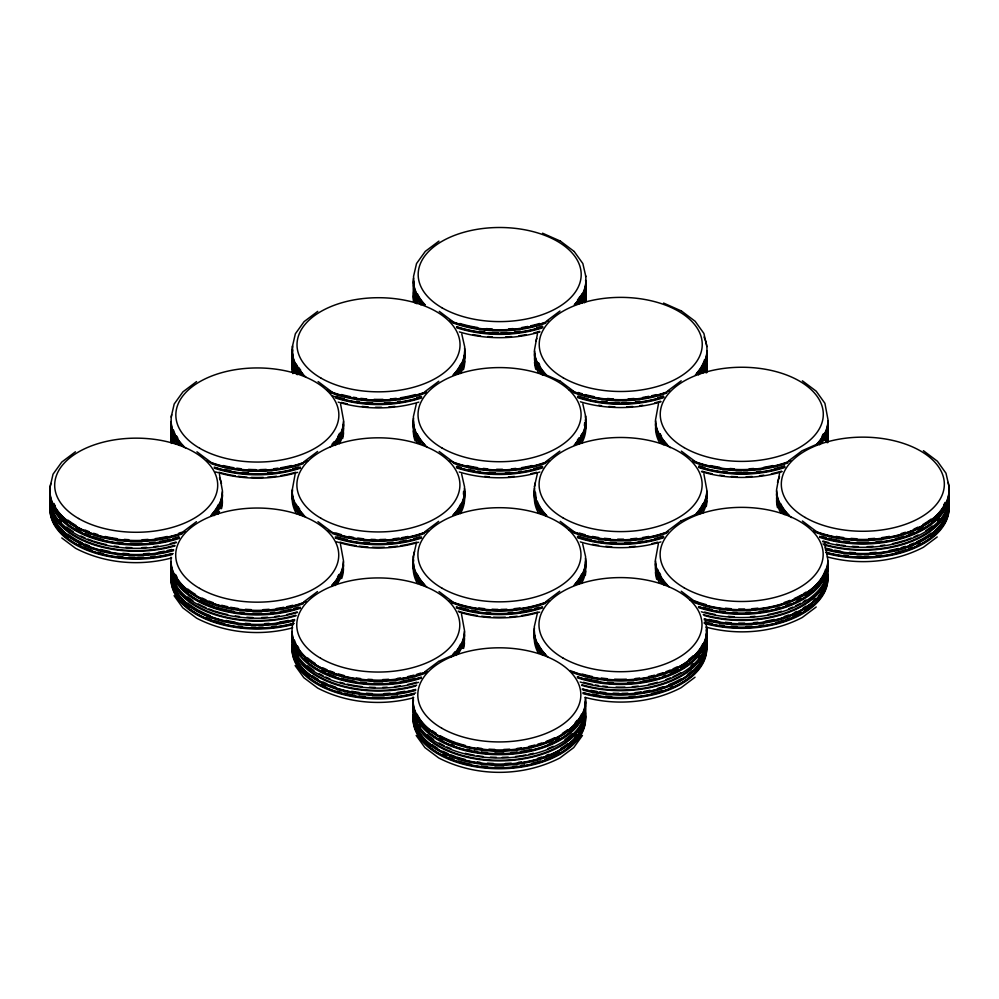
<?xml version="1.0" encoding="UTF-8"?>
<svg xmlns="http://www.w3.org/2000/svg" width="999" height="999" viewBox="0 0 999 999"><rect width="100%" height="100%" fill="white"/><g stroke="black" fill="none" stroke-linecap="round" stroke-linejoin="round"><path stroke-width="1.5" d="M171.029 557.217L170.991 560.589A86.226 49.788 0 0 0 217.145 604.67A86.226 49.788 0 0 0 306.193 601.56M292.07 627.097L292.045 630.469A86.226 49.788 0 0 0 338.186 674.55A86.226 49.788 0 0 0 427.235 671.453M413.124 696.99L413.087 700.349A86.226 49.788 0 0 0 501.81 750.124A86.226 49.788 0 0 0 585.402 697.477M49.987 487.325L53.022 474.213L61.776 462.062L75.424 451.798M171.154 417.107L174.201 403.996L182.942 391.845L196.591 381.568M292.32 346.89L295.367 333.766L304.108 321.616L317.769 311.351M295.142 474.113L292.158 490.359A86.226 49.788 0 0 0 305.844 517.27M413.486 276.661L416.533 263.549L425.274 251.398L438.936 241.121M413.361 416.77L416.308 403.883M413.249 556.88L416.183 543.993M537.474 333.666L534.502 349.912A86.226 49.788 0 0 0 546.053 374.812M534.415 486.65L537.35 473.776M534.29 626.76L537.225 613.886M658.516 403.546L655.544 419.805A86.226 49.788 0 0 0 670.354 447.689M658.391 543.656L655.419 559.902A86.226 49.788 0 0 0 669.093 586.813M779.557 473.439L776.585 489.685A86.226 49.788 0 0 0 791.395 517.582M582.467 735.451L573.726 747.602L559.915 757.954C522.652 777.135 475.974 777.135 438.723 757.954L424.912 747.602L416.158 735.451M695.042 677.222L681.081 687.724C651.823 702.946 616.72 705.893 585.014 697.352M816.208 606.992L802.247 617.507C773.001 632.729 737.886 635.664 706.181 627.135M182.817 531.955L196.478 521.678M303.983 461.725L317.645 451.448M425.149 391.508L438.811 381.231M546.328 321.278L559.977 311.001M303.858 601.835L317.52 591.558M425.037 531.605L438.686 521.341M546.203 461.388L559.852 451.111M667.369 391.158L681.181 380.819M424.912 671.715L438.561 661.45M546.078 601.498L559.727 591.221M667.245 531.268L680.893 521.003M788.411 461.051L802.06 450.774L819.967 442.844M937.224 536.938L923.413 547.277C894.167 562.512 859.053 565.446 827.347 556.905M681.056 520.929L698.801 513.061M438.723 661.375L456.468 653.508M171.653 557.929C139.947 566.458 104.833 563.523 75.587 548.301L61.776 537.949M292.695 627.809C260.989 636.338 225.886 633.403 196.628 618.181L182.817 607.842L174.076 595.679M413.736 697.702C382.03 706.231 346.928 703.296 317.67 688.061L303.858 677.722L295.117 665.571M542.532 233.192L560.277 241.046M663.573 303.072L681.33 310.939M542.407 373.289L560.164 381.156M802.372 380.819L816.183 391.158L824.924 403.321L828.009 419.805A86.226 49.788 0 0 1 816.458 444.692M923.413 450.699L937.374 461.213L945.978 473.201L949.013 486.313M681.48 311.001L695.142 321.278L703.883 333.429L706.93 346.541M560.439 241.121L574.088 251.398M802.409 521.003L816.058 531.268M681.355 451.111L695.017 461.388M560.314 381.231L573.963 391.508M439.273 311.351L452.922 321.616M681.231 591.221L694.892 601.498M560.189 521.341L573.851 531.605M439.148 451.448L452.797 461.725M318.107 381.568L331.755 391.845M439.023 591.558L452.672 601.835M317.982 521.678L331.631 531.955M196.94 451.798L210.589 462.062M574.238 251.561L582.842 263.549L585.876 276.661M824.912 543.656L827.884 559.902A86.226 49.788 0 0 1 780.182 604.445A86.226 49.788 0 0 1 689.847 599.712M703.858 473.776L706.842 490.022A86.226 49.788 0 0 1 695.279 514.922M582.817 403.883L585.751 416.77M582.692 543.993L585.639 556.88M461.775 334.003L464.71 346.89M461.65 474.113L464.585 486.988M461.526 614.223L464.498 630.469A86.226 49.788 0 0 1 450.824 657.379M340.609 404.233L343.581 420.479A86.226 49.788 0 0 1 329.907 447.377M340.484 544.33L343.456 560.589A86.226 49.788 0 0 1 331.905 585.476M219.443 474.45L222.415 490.696A86.226 49.788 0 0 1 210.864 515.596M706.955 346.815L706.955 349.912A86.226 49.788 0 0 1 695.404 374.812M948.9 505.419A86.226 49.788 0 0 1 826.847 553.546M946.215 518.256A85.165 49.163 0 0 1 825.848 552.597M936.575 531.855A85.165 49.163 0 0 1 930.993 536.725M920.579 543.394A85.165 49.163 0 0 1 918.019 544.705M912.587 547.165A85.165 49.163 0 0 1 908.316 548.826M905.394 549.85A85.165 49.163 0 0 1 895.404 552.684M881.992 555.169A85.165 49.163 0 0 1 876.148 555.831M868.73 556.318A85.165 49.163 0 0 1 864.297 556.431M861.35 556.431A85.165 49.163 0 0 1 856.905 556.318M848.014 555.681A85.165 49.163 0 0 1 843.643 555.169M948.9 504.383A86.226 49.788 0 0 1 826.847 552.509M948.9 501.898A86.226 49.788 0 0 1 825.386 549.637M945.079 517.507A85.165 49.163 0 0 1 825.848 549.075M945.079 516.471A85.165 49.163 0 0 1 943.818 518.931M930.993 533.216A85.165 49.163 0 0 1 923.039 538.511M921.827 539.198A85.165 49.163 0 0 1 916.695 541.833M913.973 543.056A85.165 49.163 0 0 1 909.752 544.78M905.394 546.328A85.165 49.163 0 0 1 901.223 547.639M898.338 548.439A85.165 49.163 0 0 1 889.41 550.461M876.148 552.31A85.165 49.163 0 0 1 870.216 552.734M855.419 552.734A85.165 49.163 0 0 1 849.487 552.31M840.771 551.236A85.165 49.163 0 0 1 834.714 550.162M831.717 549.525A85.165 49.163 0 0 1 827.297 548.439M948.9 500.874A86.226 49.788 0 0 1 825.386 548.601M948.9 497.564A86.226 49.788 0 0 1 910.114 542.07A86.226 49.788 0 0 1 823.938 544.88M777.497 507.654A86.226 49.788 0 0 1 776.585 500.437M947.664 504.72A85.165 49.163 0 0 1 823.001 543.906M939.672 518.718A85.165 49.163 0 0 1 937.649 521.016M932.204 526.061A85.165 49.163 0 0 1 925.823 530.631M918.019 534.989A85.165 49.163 0 0 1 913.973 536.85M911.175 538.011A85.165 49.163 0 0 1 906.867 539.622M905.394 540.122A85.165 49.163 0 0 1 892.432 543.643M884.864 545.042A85.165 49.163 0 0 1 880.544 545.629M873.188 546.341A85.165 49.163 0 0 1 867.257 546.64M858.391 546.64A85.165 49.163 0 0 1 852.447 546.341M845.092 545.629A85.165 49.163 0 0 1 840.771 545.042M839.26 544.792A85.165 49.163 0 0 1 836.225 544.255M828.758 542.607A85.165 49.163 0 0 1 823.001 541.008M948.9 494.667A86.226 49.788 0 0 1 909.427 539.423A86.226 49.788 0 0 1 822.502 541.558M780.806 512.912A86.226 49.788 0 0 1 776.585 497.539M948.9 491.358A86.226 49.788 0 0 1 908.079 536.613A86.226 49.788 0 0 1 819.704 537.35M784.053 514.485A86.226 49.788 0 0 1 776.585 494.23M946.215 504.195A85.165 49.163 0 0 1 820.241 536.813M784.14 513.049A85.165 49.163 0 0 1 780.556 506.955M936.575 517.782A85.165 49.163 0 0 1 932.204 521.715M923.039 527.971A85.165 49.163 0 0 1 918.019 530.644M913.973 532.504A85.165 49.163 0 0 1 908.316 534.765M904.02 536.226A85.165 49.163 0 0 1 895.404 538.623M881.992 541.108A85.165 49.163 0 0 1 876.148 541.758M868.73 542.245A85.165 49.163 0 0 1 856.905 542.245M849.487 541.758A85.165 49.163 0 0 1 843.643 541.108M839.26 540.447A85.165 49.163 0 0 1 828.758 538.261M825.848 537.499A85.165 49.163 0 0 1 821.615 536.226M784.14 512.012A85.165 49.163 0 0 1 782.529 509.602M948.9 490.322A86.226 49.788 0 0 1 908.079 535.576A86.226 49.788 0 0 1 819.704 536.313M785.002 514.647A86.226 49.788 0 0 1 776.585 493.206M948.9 487.837A86.226 49.788 0 0 1 905.094 534.115A86.226 49.788 0 0 1 813.848 531.693M787.05 514.485A86.226 49.788 0 0 1 776.585 490.721M945.079 503.446A85.165 49.163 0 0 1 815.883 531.743M789.06 515.297A85.165 49.163 0 0 1 780.556 503.446M945.079 502.41A85.165 49.163 0 0 1 943.818 504.87M930.993 519.143A85.165 49.163 0 0 1 923.039 524.45M918.019 527.135A85.165 49.163 0 0 1 913.973 528.995M905.394 532.267A85.165 49.163 0 0 1 901.223 533.566M889.41 536.388A85.165 49.163 0 0 1 881.992 537.587M874.674 538.374A85.165 49.163 0 0 1 868.73 538.736M856.905 538.736A85.165 49.163 0 0 1 850.961 538.374M843.643 537.587A85.165 49.163 0 0 1 836.225 536.388M948.138 482.467A86.226 49.788 0 0 1 908.341 531.967A86.226 49.788 0 0 1 813.848 530.669M777.497 482.467A86.226 49.788 0 0 1 779.52 476.798M827.884 578.521A86.226 49.788 0 0 1 704.22 623.376M826.673 581.368A85.165 49.163 0 0 1 826.235 584.228M825.511 587.075A85.165 49.163 0 0 1 823.913 591.246M823.313 592.482A85.165 49.163 0 0 1 704.682 622.814M812.187 605.032A85.165 49.163 0 0 1 804.645 610.576M800.661 612.936A85.165 49.163 0 0 1 792.806 616.795M790.009 617.956A85.165 49.163 0 0 1 785.701 619.567M784.227 620.067A85.165 49.163 0 0 1 775.711 622.552M763.698 624.987A85.165 49.163 0 0 1 759.377 625.574M752.022 626.286A85.165 49.163 0 0 1 746.078 626.585M737.225 626.585A85.165 49.163 0 0 1 731.28 626.286M723.925 625.574A85.165 49.163 0 0 1 719.605 624.987M712.037 623.588A85.165 49.163 0 0 1 706.131 622.177M827.884 577.484A86.226 49.788 0 0 1 704.22 622.34M827.884 575.012A86.226 49.788 0 0 1 704.22 619.855M825.511 583.553A85.165 49.163 0 0 1 818.506 596.191M815.409 599.587A85.165 49.163 0 0 1 704.682 619.305M815.409 598.551A85.165 49.163 0 0 1 813.311 600.536M805.993 606.181A85.165 49.163 0 0 1 803.271 607.904M796.84 611.413A85.165 49.163 0 0 1 794.18 612.674M788.586 614.997A85.165 49.163 0 0 1 784.227 616.558M774.237 619.392A85.165 49.163 0 0 1 765.209 621.216M757.929 622.24A85.165 49.163 0 0 1 753.508 622.664M744.605 623.114A85.165 49.163 0 0 1 738.698 623.114M731.28 622.777A85.165 49.163 0 0 1 725.374 622.24M718.094 621.216A85.165 49.163 0 0 1 709.065 619.392M827.884 573.975A86.226 49.788 0 0 1 704.22 618.818M827.734 567.782A86.226 49.788 0 0 1 704.22 615.509M656.73 579.32A86.226 49.788 0 0 1 655.456 572.102M826.673 573.513A85.165 49.163 0 0 1 703.246 614.547M805.993 599.974A85.165 49.163 0 0 1 803.271 601.71M800.661 603.221A85.165 49.163 0 0 1 795.516 605.844M792.806 607.08A85.165 49.163 0 0 1 788.586 608.791M781.468 611.226A85.165 49.163 0 0 1 768.243 614.472M754.982 616.333A85.165 49.163 0 0 1 750.536 616.67M734.253 616.745A85.165 49.163 0 0 1 728.321 616.333M715.059 614.472A85.165 49.163 0 0 1 704.682 612.062M827.884 567.769A86.226 49.788 0 0 1 701.335 611.775M659.627 583.141A86.226 49.788 0 0 1 655.419 567.769M827.884 564.46A86.226 49.788 0 0 1 698.538 607.579M661.987 583.516A86.226 49.788 0 0 1 655.419 564.46M826.673 567.307A85.165 49.163 0 0 1 826.235 570.167M825.511 573.001A85.165 49.163 0 0 1 823.913 577.185M823.313 578.409A85.165 49.163 0 0 1 699.075 607.042M662.974 583.279A85.165 49.163 0 0 1 659.39 577.185M822.652 578.608A85.165 49.163 0 0 1 821.166 581.043M812.187 590.971A85.165 49.163 0 0 1 805.993 595.629M800.661 598.876A85.165 49.163 0 0 1 796.84 600.874M790.009 603.896A85.165 49.163 0 0 1 785.701 605.506M780.057 607.305A85.165 49.163 0 0 1 775.711 608.491M768.243 610.127A85.165 49.163 0 0 1 765.209 610.676M763.698 610.913A85.165 49.163 0 0 1 759.377 611.513M750.536 612.325A85.165 49.163 0 0 1 746.078 612.524M737.225 612.524A85.165 49.163 0 0 1 732.766 612.325M725.374 611.688A85.165 49.163 0 0 1 719.605 610.913M712.037 609.527A85.165 49.163 0 0 1 703.246 607.305M661.363 579.82A85.165 49.163 0 0 1 659.989 577.372M827.884 563.424A86.226 49.788 0 0 1 698.538 606.543M663.823 584.865A86.226 49.788 0 0 1 655.419 563.424M827.884 560.938A86.226 49.788 0 0 1 782.504 604.782A86.226 49.788 0 0 1 694.13 602.484M665.883 584.702A86.226 49.788 0 0 1 655.419 560.938M825.511 569.492A85.165 49.163 0 0 1 694.717 601.972M666.82 584.415A85.165 49.163 0 0 1 657.792 569.492M805.993 592.12A85.165 49.163 0 0 1 803.271 593.843M801.872 594.68A85.165 49.163 0 0 1 794.18 598.613M790.009 600.374A85.165 49.163 0 0 1 784.227 602.484M757.929 608.166A85.165 49.163 0 0 1 752.022 608.716M744.605 609.04A85.165 49.163 0 0 1 738.698 609.04M731.28 608.716A85.165 49.163 0 0 1 725.374 608.166M706.131 604.595A85.165 49.163 0 0 1 700.449 602.934M699.075 602.484A85.165 49.163 0 0 1 694.717 600.936M660.651 575.087A85.165 49.163 0 0 1 659.39 572.639M824.949 547.027A86.226 49.788 0 0 1 826.573 551.248M706.393 644.417A86.226 49.788 0 0 1 669.48 689.71A86.226 49.788 0 0 1 583.054 693.593M705.606 650.162A85.165 49.163 0 0 1 705.319 653.021M702.747 661.475A85.165 49.163 0 0 1 695.316 672.215M694.23 673.326A85.165 49.163 0 0 1 583.516 693.044M673.014 686.413A85.165 49.163 0 0 1 670.254 687.612M661.688 690.746A85.165 49.163 0 0 1 651.585 693.481M635.289 696.128A85.165 49.163 0 0 1 629.37 696.615M611.588 696.615A85.165 49.163 0 0 1 605.681 696.128M598.438 695.204A85.165 49.163 0 0 1 592.382 694.13M706.393 643.381A86.226 49.788 0 0 1 669.48 688.673A86.226 49.788 0 0 1 583.054 692.557M706.393 640.896A86.226 49.788 0 0 1 669.48 686.201A86.226 49.788 0 0 1 583.054 690.084M702.747 657.954A85.165 49.163 0 0 1 582.08 689.11M704.745 651.323A85.165 49.163 0 0 1 703.883 654.158M692.145 670.766A85.165 49.163 0 0 1 687.424 674.587M680.706 678.958A85.165 49.163 0 0 1 668.843 684.665M663.061 686.775A85.165 49.163 0 0 1 657.454 688.486M650.087 690.297A85.165 49.163 0 0 1 644.043 691.445M641.096 691.895A85.165 49.163 0 0 1 635.289 692.619M627.884 693.181A85.165 49.163 0 0 1 621.952 693.356M619.005 693.356A85.165 49.163 0 0 1 613.074 693.181M605.681 692.619A85.165 49.163 0 0 1 599.862 691.895M596.915 691.445A85.165 49.163 0 0 1 590.871 690.297M706.393 639.872A86.226 49.788 0 0 1 669.48 685.164A86.226 49.788 0 0 1 583.054 689.048M706.393 636.563A86.226 49.788 0 0 1 668.818 682.117A86.226 49.788 0 0 1 581.605 685.326M705.606 642.307A85.165 49.163 0 0 1 582.08 684.777M699.999 655.606A85.165 49.163 0 0 1 698.276 657.991M693.206 663.573A85.165 49.163 0 0 1 691.021 665.534M680.706 672.752A85.165 49.163 0 0 1 673.014 676.698M670.254 677.884A85.165 49.163 0 0 1 665.983 679.557M657.454 682.28A85.165 49.163 0 0 1 648.588 684.402M638.211 686.076A85.165 49.163 0 0 1 632.342 686.675M624.912 687.087A85.165 49.163 0 0 1 616.046 687.087M607.155 686.55A85.165 49.163 0 0 1 602.759 686.076M598.438 685.489A85.165 49.163 0 0 1 595.404 684.977M592.382 684.402A85.165 49.163 0 0 1 583.516 682.28M706.393 633.666A86.226 49.788 0 0 1 668.144 679.482A86.226 49.788 0 0 1 580.169 682.005M538.461 653.358A86.226 49.788 0 0 1 534.39 635.114M706.393 630.357A86.226 49.788 0 0 1 666.808 676.673A86.226 49.788 0 0 1 577.372 677.797M540.821 653.733A86.226 49.788 0 0 1 534.39 631.805M702.747 647.402A85.165 49.163 0 0 1 577.897 677.26M540.971 652.297A85.165 49.163 0 0 1 538.224 647.402M687.424 664.048A85.165 49.163 0 0 1 680.706 668.418M678.246 669.78A85.165 49.163 0 0 1 670.254 673.551M665.983 675.212A85.165 49.163 0 0 1 663.061 676.223M656.006 678.333A85.165 49.163 0 0 1 642.519 681.143M633.816 682.205A85.165 49.163 0 0 1 627.884 682.629M613.074 682.629A85.165 49.163 0 0 1 607.155 682.205M598.438 681.143A85.165 49.163 0 0 1 584.964 678.333M706.393 629.32A86.226 49.788 0 0 1 666.808 675.636A86.226 49.788 0 0 1 577.372 676.76M542.657 655.094A86.226 49.788 0 0 1 534.39 630.769M706.393 626.835A86.226 49.788 0 0 1 664.597 673.938A86.226 49.788 0 0 1 572.951 672.702M544.705 654.932A86.226 49.788 0 0 1 534.39 628.284M702.747 643.893A85.165 49.163 0 0 1 572.127 671.64M545.654 654.632A85.165 49.163 0 0 1 538.224 643.893M693.206 655.719A85.165 49.163 0 0 1 688.661 659.59M676.972 666.92A85.165 49.163 0 0 1 673.014 668.831M670.254 670.029A85.165 49.163 0 0 1 665.983 671.69M663.061 672.714A85.165 49.163 0 0 1 657.454 674.425M654.545 675.199A85.165 49.163 0 0 1 648.588 676.548M639.66 678.034A85.165 49.163 0 0 1 635.289 678.546M626.398 679.183A85.165 49.163 0 0 1 614.56 679.183M607.155 678.696A85.165 49.163 0 0 1 601.311 678.034M592.382 676.548A85.165 49.163 0 0 1 582.08 674.013M705.406 621.478A86.226 49.788 0 0 1 666.345 672.29A86.226 49.788 0 0 1 570.092 670.529M547.927 657.03A86.226 49.788 0 0 1 534.39 627.247M585.402 716.083A86.226 49.788 0 0 1 498.064 768.743A86.226 49.788 0 0 1 413.411 714.635M581.58 731.693A85.165 49.163 0 0 1 499.313 768.131A85.165 49.163 0 0 1 417.058 731.693M573.064 742.519A85.165 49.163 0 0 1 568.693 746.453M559.54 752.697A85.165 49.163 0 0 1 544.817 759.502M540.521 760.963A85.165 49.163 0 0 1 531.905 763.361M524.4 764.922A85.165 49.163 0 0 1 521.353 765.421M517.045 766.021A85.165 49.163 0 0 1 512.649 766.495M503.746 767.032A85.165 49.163 0 0 1 494.88 767.032M487.462 766.62A85.165 49.163 0 0 1 481.58 766.021M471.203 764.347A85.165 49.163 0 0 1 458.104 760.963M453.821 759.502A85.165 49.163 0 0 1 449.55 757.829M446.79 756.643A85.165 49.163 0 0 1 442.819 754.732M429.932 746.453A85.165 49.163 0 0 1 426.585 743.518M420.641 736.75A85.165 49.163 0 0 1 419.031 734.34M585.402 715.059A86.226 49.788 0 0 1 501.81 767.694A86.226 49.788 0 0 1 413.087 717.931M585.402 712.574A86.226 49.788 0 0 1 501.81 765.222A86.226 49.788 0 0 1 413.087 715.459M581.58 728.184A85.165 49.163 0 0 1 578.821 733.066M577.11 735.451A85.165 49.163 0 0 1 492.632 764.472A85.165 49.163 0 0 1 417.058 728.184M577.11 734.427A85.165 49.163 0 0 1 575.187 736.75M567.494 743.88A85.165 49.163 0 0 1 560.938 748.351M549.088 754.32A85.165 49.163 0 0 1 546.253 755.444M541.895 757.005A85.165 49.163 0 0 1 537.712 758.303M521.353 761.912A85.165 49.163 0 0 1 518.493 762.324M511.176 763.111A85.165 49.163 0 0 1 505.232 763.473M493.394 763.473A85.165 49.163 0 0 1 487.462 763.111M480.132 762.324A85.165 49.163 0 0 1 477.272 761.912M465.247 759.477A85.165 49.163 0 0 1 456.73 757.005M455.269 756.505A85.165 49.163 0 0 1 450.961 754.894M448.164 753.733A85.165 49.163 0 0 1 442.819 751.211M437.687 748.351A85.165 49.163 0 0 1 432.38 744.817M585.402 711.538A86.226 49.788 0 0 1 501.81 764.185A86.226 49.788 0 0 1 413.087 714.422M585.402 708.229A86.226 49.788 0 0 1 499.313 760.888A86.226 49.788 0 0 1 413.224 708.229M584.477 711.113A85.165 49.163 0 0 1 499.313 760.276A85.165 49.163 0 0 1 414.148 711.113M572.04 733.79A85.165 49.163 0 0 1 564.972 739.522M553.184 746.29A85.165 49.163 0 0 1 547.677 748.688M533.379 753.271A85.165 49.163 0 0 1 528.921 754.32M525.911 754.919A85.165 49.163 0 0 1 522.877 755.456M521.353 755.706A85.165 49.163 0 0 1 515.584 756.48M508.204 757.117A85.165 49.163 0 0 1 502.26 757.354M496.366 757.354A85.165 49.163 0 0 1 490.422 757.117M483.041 756.48A85.165 49.163 0 0 1 477.272 755.706M474.238 755.207A85.165 49.163 0 0 1 465.247 753.271M450.961 748.688A85.165 49.163 0 0 1 446.79 746.915M444.118 745.654A85.165 49.163 0 0 1 439.098 742.981M433.653 739.522A85.165 49.163 0 0 1 427.659 734.789M420.641 727.035A85.165 49.163 0 0 1 419.031 724.612M585.402 705.331A86.226 49.788 0 0 1 501.81 757.979A86.226 49.788 0 0 1 413.087 708.216M585.402 702.022A86.226 49.788 0 0 1 498.064 754.682A86.226 49.788 0 0 1 413.411 700.574M582.717 714.859A85.165 49.163 0 0 1 501.785 754.058A85.165 49.163 0 0 1 417.058 717.632M573.064 728.458A85.165 49.163 0 0 1 569.855 731.418M559.54 738.636A85.165 49.163 0 0 1 555.806 740.659M553.184 741.945A85.165 49.163 0 0 1 549.088 743.768M531.905 749.3A85.165 49.163 0 0 1 521.353 751.36M517.045 751.96A85.165 49.163 0 0 1 511.176 752.559M503.746 752.971A85.165 49.163 0 0 1 494.88 752.971M487.462 752.559A85.165 49.163 0 0 1 481.58 751.96M477.272 751.36A85.165 49.163 0 0 1 474.238 750.861M471.203 750.286A85.165 49.163 0 0 1 466.72 749.3M453.821 745.429A85.165 49.163 0 0 1 450.961 744.342M442.819 740.659A85.165 49.163 0 0 1 439.098 738.636M428.771 731.418A85.165 49.163 0 0 1 426.585 729.457M585.402 700.986A86.226 49.788 0 0 1 501.81 753.633A86.226 49.788 0 0 1 413.087 703.87M413.124 702.434A86.226 49.788 0 0 1 413.411 699.537M585.402 698.513A86.226 49.788 0 0 1 501.81 751.148A86.226 49.788 0 0 1 413.087 701.385M581.58 714.11A85.165 49.163 0 0 1 499.313 750.561A85.165 49.163 0 0 1 417.058 714.11M577.11 720.354A85.165 49.163 0 0 1 575.187 722.689M567.494 729.819A85.165 49.163 0 0 1 562.312 733.441M554.507 737.799A85.165 49.163 0 0 1 546.253 741.383M541.895 742.931A85.165 49.163 0 0 1 537.712 744.243M534.84 745.042A85.165 49.163 0 0 1 528.921 746.453M521.353 747.851A85.165 49.163 0 0 1 517.045 748.451M509.69 749.15A85.165 49.163 0 0 1 503.746 749.45M494.88 749.45A85.165 49.163 0 0 1 488.936 749.15M481.58 748.451A85.165 49.163 0 0 1 477.272 747.851M465.247 745.416A85.165 49.163 0 0 1 456.73 742.931M455.269 742.432A85.165 49.163 0 0 1 440.309 735.813M436.313 733.441A85.165 49.163 0 0 1 432.38 730.756M537.837 611.987A85.165 49.163 0 0 1 521.478 615.596M517.17 616.196A85.165 49.163 0 0 1 509.815 616.907M505.357 617.157A85.165 49.163 0 0 1 493.518 617.157M490.546 617.007A85.165 49.163 0 0 1 481.705 616.196M477.397 615.596A85.165 49.163 0 0 1 458.229 611.138M585.526 565.222A86.226 49.788 0 0 1 581.455 583.478M539.747 612.112A86.226 49.788 0 0 1 459.128 612.112M417.42 583.478A86.226 49.788 0 0 1 413.536 563.773M585.526 561.913A86.226 49.788 0 0 1 579.108 583.853M542.557 607.916A86.226 49.788 0 0 1 456.318 607.916M419.767 583.853A86.226 49.788 0 0 1 413.536 560.464M581.693 577.522A85.165 49.163 0 0 1 579.72 581.193M542.02 607.38A85.165 49.163 0 0 1 456.855 607.38M420.754 583.616A85.165 49.163 0 0 1 417.182 577.522M539.248 607.23A85.165 49.163 0 0 1 534.964 608.453M532.03 609.19A85.165 49.163 0 0 1 521.478 611.251M512.774 612.325A85.165 49.163 0 0 1 508.329 612.662M490.546 612.662A85.165 49.163 0 0 1 486.101 612.325M477.397 611.251A85.165 49.163 0 0 1 471.328 610.177M468.331 609.54A85.165 49.163 0 0 1 459.627 607.23M585.526 560.876A86.226 49.788 0 0 1 578.209 584.015M542.557 606.88A86.226 49.788 0 0 1 456.318 606.88M421.615 585.202A86.226 49.788 0 0 1 413.536 559.44M585.526 558.404A86.226 49.788 0 0 1 575.212 585.052M545.504 603.371A86.226 49.788 0 0 1 451.91 602.822M424.762 586.176A86.226 49.788 0 0 1 413.536 556.955M581.693 574A85.165 49.163 0 0 1 575.312 583.616M546.378 602.31A85.165 49.163 0 0 1 452.497 602.31M424.6 584.752A85.165 49.163 0 0 1 417.182 574M585.526 557.367A86.226 49.788 0 0 1 574.113 585.139M549.837 600.649A86.226 49.788 0 0 1 449.051 600.649M426.885 587.15A86.226 49.788 0 0 1 414.523 551.585M520.054 607.954A85.165 49.163 0 0 1 514.248 608.666M506.843 609.228A85.165 49.163 0 0 1 500.911 609.402M497.964 609.402A85.165 49.163 0 0 1 492.032 609.228M484.627 608.666A85.165 49.163 0 0 1 478.821 607.954M585.664 571.003A86.226 49.788 0 0 1 585.339 575.324M414.235 694.33A86.226 49.788 0 0 1 292.045 649.088M413.798 693.768A85.165 49.163 0 0 1 294.006 656.218M415.709 692.894A86.226 49.788 0 0 1 292.045 648.051M415.709 690.421A86.226 49.788 0 0 1 292.045 645.566M415.247 689.859A85.165 49.163 0 0 1 294.405 654.12M404.87 691.246A85.165 49.163 0 0 1 397.452 692.444M390.122 693.219A85.165 49.163 0 0 1 384.19 693.581M372.352 693.581A85.165 49.163 0 0 1 366.408 693.219M359.091 692.444A85.165 49.163 0 0 1 351.673 691.246M335.689 687.112A85.165 49.163 0 0 1 329.907 685.002M327.11 683.84A85.165 49.163 0 0 1 323.077 681.98M318.057 679.295A85.165 49.163 0 0 1 312.612 675.848M415.709 689.385A86.226 49.788 0 0 1 292.045 644.53M464.46 642.657A86.226 49.788 0 0 1 463.586 648.438M415.709 686.076A86.226 49.788 0 0 1 292.183 638.349M416.67 685.114A85.165 49.163 0 0 1 293.144 642.644M416.67 682.217A85.165 49.163 0 0 1 407.879 684.427M400.312 685.826A85.165 49.163 0 0 1 394.543 686.588M387.162 687.225A85.165 49.163 0 0 1 382.704 687.424M375.324 687.462A85.165 49.163 0 0 1 369.38 687.225M362 686.588A85.165 49.163 0 0 1 356.231 685.826M354.707 685.576A85.165 49.163 0 0 1 347.165 684.103M344.205 683.391A85.165 49.163 0 0 1 339.872 682.217M329.907 678.796A85.165 49.163 0 0 1 325.749 677.035M323.077 675.774A85.165 49.163 0 0 1 319.268 673.788M313.923 670.541A85.165 49.163 0 0 1 307.729 665.871M298.763 655.943A85.165 49.163 0 0 1 297.265 653.508M418.581 682.342A86.226 49.788 0 0 1 292.045 638.324M464.498 638.324A86.226 49.788 0 0 1 462.712 648.413M464.498 635.014A86.226 49.788 0 0 1 457.942 654.07M421.391 678.134A86.226 49.788 0 0 1 292.045 635.014M462.137 643.568A85.165 49.163 0 0 1 457.779 652.634M420.854 677.597A85.165 49.163 0 0 1 304.52 659.602M301.411 656.193A85.165 49.163 0 0 1 294.405 643.568M415.247 678.284A85.165 49.163 0 0 1 401.835 681.231M396.004 682.08A85.165 49.163 0 0 1 390.122 682.679M382.704 683.091A85.165 49.163 0 0 1 373.838 683.091M366.408 682.679A85.165 49.163 0 0 1 360.539 682.08M354.707 681.231A85.165 49.163 0 0 1 341.296 678.284M335.689 676.573A85.165 49.163 0 0 1 328.509 673.888M325.749 672.689A85.165 49.163 0 0 1 321.778 670.779M307.729 661.538A85.165 49.163 0 0 1 304.52 658.566M299.588 652.797A85.165 49.163 0 0 1 297.989 650.386M464.498 633.99A86.226 49.788 0 0 1 456.093 655.431M421.391 677.097A86.226 49.788 0 0 1 292.045 633.99M464.498 631.505A86.226 49.788 0 0 1 452.947 656.393M425.799 673.051A86.226 49.788 0 0 1 337.425 675.349A86.226 49.788 0 0 1 292.045 631.505M460.527 644.23A85.165 49.163 0 0 1 453.109 654.969M425.212 672.527A85.165 49.163 0 0 1 296.616 645.454M296.016 644.23A85.165 49.163 0 0 1 294.405 640.047M455.132 651.648A85.165 49.163 0 0 1 453.109 653.945M420.854 673.051A85.165 49.163 0 0 1 416.67 674.35M413.798 675.162A85.165 49.163 0 0 1 407.879 676.573M400.312 677.959A85.165 49.163 0 0 1 397.452 678.371M388.648 679.27A85.165 49.163 0 0 1 382.704 679.57M372.352 679.52A85.165 49.163 0 0 1 367.894 679.27M360.539 678.558A85.165 49.163 0 0 1 356.231 677.959M344.205 675.536A85.165 49.163 0 0 1 338.461 673.938M334.228 672.552A85.165 49.163 0 0 1 329.907 670.941M327.11 669.78A85.165 49.163 0 0 1 323.077 667.919M315.272 663.548A85.165 49.163 0 0 1 307.729 658.016M298.763 648.089A85.165 49.163 0 0 1 297.265 645.654M292.37 626.136A86.226 49.788 0 0 1 293.831 620.391M397.452 695.953A85.165 49.163 0 0 1 391.608 696.615M384.19 697.102A85.165 49.163 0 0 1 372.352 697.102M364.935 696.615A85.165 49.163 0 0 1 359.091 695.953M354.707 695.304A85.165 49.163 0 0 1 344.205 693.119M341.296 692.344A85.165 49.163 0 0 1 337.063 691.083M325.749 686.75A85.165 49.163 0 0 1 321.778 684.839M308.891 676.56A85.165 49.163 0 0 1 304.52 672.639M299.588 666.87A85.165 49.163 0 0 1 297.989 664.447M781.593 471.128A85.165 49.163 0 0 1 771.378 473.763M763.81 475.149A85.165 49.163 0 0 1 759.502 475.749M752.147 476.461A85.165 49.163 0 0 1 746.203 476.76M737.337 476.76A85.165 49.163 0 0 1 731.405 476.461M724.038 475.749A85.165 49.163 0 0 1 719.73 475.149M712.162 473.763A85.165 49.163 0 0 1 701.96 471.128M782.092 471.665A86.226 49.788 0 0 1 701.46 471.665M659.752 443.032A86.226 49.788 0 0 1 655.544 427.659M828.009 427.659A86.226 49.788 0 0 1 825.062 440.547A85.165 49.163 0 0 0 826.935 430.557M828.009 424.35A86.226 49.788 0 0 1 821.44 443.406M784.889 467.47A86.226 49.788 0 0 1 698.663 467.47M662.999 444.605A86.226 49.788 0 0 1 655.544 424.35M825.636 432.904A85.165 49.163 0 0 1 824.038 437.075M823.438 438.299A85.165 49.163 0 0 1 821.278 441.97M784.352 466.933A85.165 49.163 0 0 1 699.188 466.933M662.262 441.97A85.165 49.163 0 0 1 660.114 438.299M659.515 437.075A85.165 49.163 0 0 1 657.904 432.904M784.352 465.896A85.165 49.163 0 0 1 774.362 468.743M760.951 471.216A85.165 49.163 0 0 1 756.58 471.74M747.689 472.365A85.165 49.163 0 0 1 743.244 472.477M741.77 472.49A85.165 49.163 0 0 1 735.851 472.365M726.972 471.74A85.165 49.163 0 0 1 722.602 471.216M704.807 467.607A85.165 49.163 0 0 1 699.188 465.896M828.009 423.314A86.226 49.788 0 0 1 819.592 444.755M784.889 466.433A86.226 49.788 0 0 1 698.663 466.433M663.948 444.755A86.226 49.788 0 0 1 655.544 423.314M828.009 420.829A86.226 49.788 0 0 1 817.544 444.605M787.836 462.924A86.226 49.788 0 0 1 692.806 461.813M665.996 444.605A86.226 49.788 0 0 1 655.544 420.829M824.038 433.566A85.165 49.163 0 0 1 816.608 444.305M787.274 462.4A85.165 49.163 0 0 1 694.842 461.863M666.945 444.305A85.165 49.163 0 0 1 659.515 433.566M823.438 433.753A85.165 49.163 0 0 1 822.065 436.201M772.876 465.571A85.165 49.163 0 0 1 763.81 467.295M753.633 468.494A85.165 49.163 0 0 1 749.175 468.781M734.365 468.781A85.165 49.163 0 0 1 729.919 468.494M719.73 467.295A85.165 49.163 0 0 1 710.664 465.571M661.488 436.201A85.165 49.163 0 0 1 660.114 433.753M790.746 460.776A86.226 49.788 0 0 1 692.806 460.776M828.009 438.411A86.226 49.788 0 0 1 827.684 442.744M828.009 437.375A86.226 49.788 0 0 1 827.684 441.708M828.009 434.902A86.226 49.788 0 0 1 827.097 442.12M828.009 433.866A86.226 49.788 0 0 1 826.697 442.52M828.009 430.557A86.226 49.788 0 0 1 825.674 442.045M657.579 542.17A85.165 49.163 0 0 1 651.71 543.656M635.414 546.303A85.165 49.163 0 0 1 629.495 546.778M611.713 546.778A85.165 49.163 0 0 1 605.794 546.303M598.563 545.379A85.165 49.163 0 0 1 592.494 544.293M706.842 497.877A86.226 49.788 0 0 1 702.622 513.249M660.913 541.895A86.226 49.788 0 0 1 580.294 541.895M538.586 513.249A86.226 49.788 0 0 1 534.515 495.005M706.842 494.567A86.226 49.788 0 0 1 700.274 513.623M663.723 537.687A86.226 49.788 0 0 1 577.484 537.687M540.934 513.623A86.226 49.788 0 0 1 534.515 491.695M702.871 507.305A85.165 49.163 0 0 1 700.112 512.187M663.186 537.15A85.165 49.163 0 0 1 578.021 537.15M541.933 513.386A85.165 49.163 0 0 1 538.349 507.305M663.186 536.126A85.165 49.163 0 0 1 654.67 538.598M642.644 541.033A85.165 49.163 0 0 1 638.336 541.633M630.981 542.345A85.165 49.163 0 0 1 625.037 542.644M616.171 542.644A85.165 49.163 0 0 1 610.227 542.345M602.872 541.633A85.165 49.163 0 0 1 598.563 541.033M590.996 539.635A85.165 49.163 0 0 1 578.021 536.126M706.842 493.543A86.226 49.788 0 0 1 699.375 513.798M663.723 536.65A86.226 49.788 0 0 1 577.484 536.65M541.833 513.798A86.226 49.788 0 0 1 534.515 490.659M706.842 491.058A86.226 49.788 0 0 1 696.378 514.822M666.67 533.141A86.226 49.788 0 0 1 573.076 532.604M545.929 515.946A86.226 49.788 0 0 1 534.515 488.174M702.871 503.783A85.165 49.163 0 0 1 696.478 513.386M667.544 532.08A85.165 49.163 0 0 1 573.676 532.08M546.853 515.646A85.165 49.163 0 0 1 537.212 501.011M536.338 498.189A85.165 49.163 0 0 1 535.476 492.482M648.713 536.438A85.165 49.163 0 0 1 642.644 537.512M636.875 538.286A85.165 49.163 0 0 1 630.981 538.823M623.551 539.16A85.165 49.163 0 0 1 617.657 539.16M610.227 538.823A85.165 49.163 0 0 1 604.333 538.286M598.563 537.512A85.165 49.163 0 0 1 592.494 536.438M585.077 534.715A85.165 49.163 0 0 1 579.395 533.054M668.131 531.568A86.226 49.788 0 0 1 568.806 529.82M545.929 514.922A86.226 49.788 0 0 1 535.289 482.804M706.842 500.774A86.226 49.788 0 0 1 706.256 506.555M660.539 401.236A85.165 49.163 0 0 1 654.795 402.834M642.769 405.269A85.165 49.163 0 0 1 639.909 405.681M632.592 406.468A85.165 49.163 0 0 1 626.648 406.83M614.81 406.83A85.165 49.163 0 0 1 608.878 406.468M601.548 405.681A85.165 49.163 0 0 1 598.688 405.269M706.955 357.779A86.226 49.788 0 0 1 702.747 373.151M661.038 401.785A86.226 49.788 0 0 1 580.419 401.785M538.711 373.151A86.226 49.788 0 0 1 534.502 357.779M706.955 354.47A86.226 49.788 0 0 1 700.399 373.514M663.848 397.577A86.226 49.788 0 0 1 577.609 397.577M541.957 374.725A86.226 49.788 0 0 1 534.502 354.47M704.994 361.601A85.165 49.163 0 0 1 700.237 372.078M663.311 397.053A85.165 49.163 0 0 1 578.146 397.053M542.045 373.276A85.165 49.163 0 0 1 538.473 367.195M663.311 396.016A85.165 49.163 0 0 1 657.704 397.727M639.909 401.336A85.165 49.163 0 0 1 635.539 401.848M626.648 402.485A85.165 49.163 0 0 1 622.202 402.597M619.255 402.597A85.165 49.163 0 0 1 614.81 402.485M607.392 401.998A85.165 49.163 0 0 1 601.548 401.336M588.136 398.863A85.165 49.163 0 0 1 578.146 396.016M706.955 353.434A86.226 49.788 0 0 1 698.551 374.875M663.848 396.553A86.226 49.788 0 0 1 577.609 396.553M542.907 374.875A86.226 49.788 0 0 1 534.502 353.434M706.955 350.949A86.226 49.788 0 0 1 696.503 374.712M666.795 393.032A86.226 49.788 0 0 1 573.201 392.495M544.954 374.712A86.226 49.788 0 0 1 534.502 350.949M704.595 359.503A85.165 49.163 0 0 1 696.603 373.289M666.221 392.507A85.165 49.163 0 0 1 573.788 391.97M545.891 374.425A85.165 49.163 0 0 1 538.473 363.673M656.256 394.605A85.165 49.163 0 0 1 651.835 395.691M648.838 396.328A85.165 49.163 0 0 1 642.769 397.402M634.065 398.476A85.165 49.163 0 0 1 628.134 398.901M613.324 398.901A85.165 49.163 0 0 1 607.392 398.476M594.13 396.628A85.165 49.163 0 0 1 585.202 394.605M582.33 393.806A85.165 49.163 0 0 1 578.146 392.495M539.722 365.097A85.165 49.163 0 0 1 538.473 362.637M669.692 390.896A86.226 49.788 0 0 1 568.931 389.722M535.814 341.258A86.226 49.788 0 0 1 536.825 338.424M704.02 337.025A86.226 49.788 0 0 1 706.63 345.592M535.814 369.33A86.226 49.788 0 0 1 534.54 362.113M706.817 357.792A86.226 49.788 0 0 1 704.632 372.165M706.955 368.531A86.226 49.788 0 0 1 706.63 372.864M706.955 367.495A86.226 49.788 0 0 1 706.63 371.828M706.955 365.01A86.226 49.788 0 0 1 706.043 372.227M706.955 363.986A86.226 49.788 0 0 1 705.644 372.639M705.856 362.088A85.165 49.163 0 0 1 705.569 364.947M704.994 367.807A85.165 49.163 0 0 1 703.596 372.015M536.538 472.29A85.165 49.163 0 0 1 530.669 473.763M514.373 476.423A85.165 49.163 0 0 1 508.454 476.898M489.185 476.798A85.165 49.163 0 0 1 484.752 476.423M585.464 423.676A86.226 49.788 0 0 1 581.58 443.369M539.872 472.003A86.226 49.788 0 0 1 459.253 472.003M417.545 443.369A86.226 49.788 0 0 1 413.474 425.112M585.464 420.367A86.226 49.788 0 0 1 579.233 443.743M542.682 467.807A86.226 49.788 0 0 1 456.443 467.807M419.892 443.743A86.226 49.788 0 0 1 413.474 421.803M581.818 437.412A85.165 49.163 0 0 1 578.246 443.506M542.145 467.27A85.165 49.163 0 0 1 456.98 467.27M420.055 442.307A85.165 49.163 0 0 1 417.307 437.412M542.145 466.233A85.165 49.163 0 0 1 533.628 468.718M521.603 471.153A85.165 49.163 0 0 1 518.743 471.565M509.94 472.452A85.165 49.163 0 0 1 505.482 472.702M495.129 472.752A85.165 49.163 0 0 1 489.185 472.452M480.382 471.565A85.165 49.163 0 0 1 477.522 471.153M474.475 470.641A85.165 49.163 0 0 1 468.456 469.43M461.163 467.544A85.165 49.163 0 0 1 456.98 466.233M585.464 419.33A86.226 49.788 0 0 1 578.334 443.906M542.682 466.77A86.226 49.788 0 0 1 456.443 466.77M420.791 443.906A86.226 49.788 0 0 1 413.474 420.779M585.464 416.845A86.226 49.788 0 0 1 575.337 444.942M545.629 463.261A86.226 49.788 0 0 1 453.496 463.261M423.788 444.942A86.226 49.788 0 0 1 413.474 418.294M584.69 422.589A85.165 49.163 0 0 1 584.403 425.449M581.818 433.903A85.165 49.163 0 0 1 580.569 436.351M579.07 438.786A85.165 49.163 0 0 1 575.436 443.506M546.503 462.2A85.165 49.163 0 0 1 452.622 462.2M424.725 444.642A85.165 49.163 0 0 1 417.307 433.903M579.07 437.749A85.165 49.163 0 0 1 577.36 440.147M532.155 465.559A85.165 49.163 0 0 1 521.603 467.632M515.834 468.406A85.165 49.163 0 0 1 511.413 468.831M502.509 469.28A85.165 49.163 0 0 1 496.615 469.28M487.699 468.831A85.165 49.163 0 0 1 483.291 468.406M477.522 467.632A85.165 49.163 0 0 1 466.97 465.559M585.464 415.809A86.226 49.788 0 0 1 574.238 445.03M549.949 460.539A86.226 49.788 0 0 1 449.163 460.539M427.01 447.04A86.226 49.788 0 0 1 413.474 417.257M415.122 440.971A86.226 49.788 0 0 1 413.336 430.894M416.795 542.107A85.165 49.163 0 0 1 400.437 545.716M397.577 546.128A85.165 49.163 0 0 1 388.773 547.027M384.315 547.265A85.165 49.163 0 0 1 372.477 547.265M368.019 547.027A85.165 49.163 0 0 1 359.215 546.128M356.356 545.716A85.165 49.163 0 0 1 339.997 542.107M464.485 495.342A86.226 49.788 0 0 1 460.414 513.598M418.706 542.232A86.226 49.788 0 0 1 336.663 541.795M296.378 513.598A86.226 49.788 0 0 1 292.158 498.226M464.485 492.032A86.226 49.788 0 0 1 458.066 513.961M421.516 538.024A86.226 49.788 0 0 1 335.277 538.024M298.726 513.961A86.226 49.788 0 0 1 292.495 490.584M460.651 507.642A85.165 49.163 0 0 1 457.904 512.524M420.979 537.487A85.165 49.163 0 0 1 335.814 537.487M299.712 513.723A85.165 49.163 0 0 1 296.129 507.642M419.605 536.913A85.165 49.163 0 0 1 413.923 538.561M406.506 540.297A85.165 49.163 0 0 1 400.437 541.371M393.206 542.295A85.165 49.163 0 0 1 387.287 542.782M369.505 542.782A85.165 49.163 0 0 1 363.586 542.295M347.29 539.647A85.165 49.163 0 0 1 337.187 536.913M464.485 490.996A86.226 49.788 0 0 1 457.167 514.135M421.516 536.987A86.226 49.788 0 0 1 335.277 536.987M300.574 515.322A86.226 49.788 0 0 1 292.158 493.881M292.195 492.445A86.226 49.788 0 0 1 292.495 489.547M464.485 488.511A86.226 49.788 0 0 1 454.17 515.159M424.463 533.478A86.226 49.788 0 0 1 332.33 533.478M303.721 516.283A86.226 49.788 0 0 1 292.158 491.396M460.651 504.12A85.165 49.163 0 0 1 453.221 514.872M423.888 532.954A85.165 49.163 0 0 1 331.456 532.417M303.559 514.872A85.165 49.163 0 0 1 296.129 504.12M463.561 491.396A85.165 49.163 0 0 1 463.411 494.243M408.004 536.463A85.165 49.163 0 0 1 401.96 537.612M399.013 538.061A85.165 49.163 0 0 1 393.206 538.786M385.801 539.348A85.165 49.163 0 0 1 379.87 539.522M375.449 539.497A85.165 49.163 0 0 1 370.991 539.348M363.586 538.786A85.165 49.163 0 0 1 357.779 538.061M353.309 537.35A85.165 49.163 0 0 1 348.788 536.463M341.421 534.652A85.165 49.163 0 0 1 335.814 532.942M299.712 509.178A85.165 49.163 0 0 1 298.114 506.768M464.485 487.487A86.226 49.788 0 0 1 453.071 515.259M428.783 530.756A86.226 49.788 0 0 1 327.997 530.756M293.194 624.45A86.226 49.788 0 0 1 170.991 579.195M294.193 623.488A85.165 49.163 0 0 1 181.356 601.535M179.433 599.2A85.165 49.163 0 0 1 175.562 593.156M174.962 591.92A85.165 49.163 0 0 1 173.364 587.749M293.194 623.413A86.226 49.788 0 0 1 170.991 578.171M294.655 620.529A86.226 49.788 0 0 1 170.991 575.686M294.193 619.979A85.165 49.163 0 0 1 174.962 588.411M288.336 620.416A85.165 49.163 0 0 1 279.27 622.14M269.081 623.339A85.165 49.163 0 0 1 264.635 623.626M249.825 623.626A85.165 49.163 0 0 1 245.367 623.339M235.19 622.14A85.165 49.163 0 0 1 226.124 620.416M210.29 615.671A85.165 49.163 0 0 1 198.227 610.102M197.003 609.415A85.165 49.163 0 0 1 187.849 603.159M176.935 591.046A85.165 49.163 0 0 1 175.562 588.598M294.655 619.505A86.226 49.788 0 0 1 170.991 574.65M296.104 615.771A86.226 49.788 0 0 1 209.94 612.974A86.226 49.788 0 0 1 171.141 568.456M295.629 615.222A85.165 49.163 0 0 1 172.065 571.341M297.04 611.912A85.165 49.163 0 0 1 286.838 614.547M279.27 615.933A85.165 49.163 0 0 1 274.962 616.533M267.595 617.245A85.165 49.163 0 0 1 261.663 617.544M252.797 617.544A85.165 49.163 0 0 1 246.853 617.245M239.498 616.533A85.165 49.163 0 0 1 235.19 615.933M227.622 614.547A85.165 49.163 0 0 1 214.648 611.026M213.187 610.526A85.165 49.163 0 0 1 208.866 608.915M206.069 607.754A85.165 49.163 0 0 1 198.227 603.896M192.882 600.649A85.165 49.163 0 0 1 187.849 596.952M176.935 584.84A85.165 49.163 0 0 1 175.562 582.405M297.54 612.449A86.226 49.788 0 0 1 170.991 568.443M343.456 568.443A86.226 49.788 0 0 1 341.67 578.521M343.456 565.134A86.226 49.788 0 0 1 336.888 584.19M300.337 608.254A86.226 49.788 0 0 1 170.991 565.134M341.096 573.688A85.165 49.163 0 0 1 336.738 582.754M299.812 607.717A85.165 49.163 0 0 1 175.562 579.095M174.962 577.859A85.165 49.163 0 0 1 173.364 573.688M338.886 578.059A85.165 49.163 0 0 1 336.738 581.718M298.439 607.13A85.165 49.163 0 0 1 294.193 608.391M291.296 609.165A85.165 49.163 0 0 1 280.794 611.351M274.962 612.187A85.165 49.163 0 0 1 270.567 612.662M261.663 613.199A85.165 49.163 0 0 1 252.797 613.199M243.893 612.662A85.165 49.163 0 0 1 239.498 612.187M233.666 611.351A85.165 49.163 0 0 1 216.021 607.13M214.648 606.68A85.165 49.163 0 0 1 200.737 600.899M187.849 592.619A85.165 49.163 0 0 1 183.479 588.686M343.456 564.098A86.226 49.788 0 0 1 335.052 585.551M300.337 607.217A86.226 49.788 0 0 1 170.991 564.098M343.456 561.625A86.226 49.788 0 0 1 331.905 586.513M303.296 603.708A86.226 49.788 0 0 1 215.609 605.219A86.226 49.788 0 0 1 170.991 561.625M339.485 574.35A85.165 49.163 0 0 1 332.055 585.089M302.722 603.184A85.165 49.163 0 0 1 174.962 574.35M338.886 574.537A85.165 49.163 0 0 1 337.512 576.985M292.744 605.269A85.165 49.163 0 0 1 286.838 606.68M283.816 607.292A85.165 49.163 0 0 1 276.398 608.491M269.081 609.278A85.165 49.163 0 0 1 263.149 609.64M251.311 609.64A85.165 49.163 0 0 1 245.367 609.278M238.049 608.491A85.165 49.163 0 0 1 230.632 607.292M227.622 606.68A85.165 49.163 0 0 1 221.703 605.269M213.187 602.672A85.165 49.163 0 0 1 208.866 601.061M206.069 599.899A85.165 49.163 0 0 1 202.035 598.026M195.604 594.517A85.165 49.163 0 0 1 187.849 589.098M176.935 576.985A85.165 49.163 0 0 1 175.562 574.537M276.398 626.073A85.165 49.163 0 0 1 272.028 626.585M263.149 627.21A85.165 49.163 0 0 1 258.704 627.322M255.756 627.322A85.165 49.163 0 0 1 251.311 627.21M242.42 626.585A85.165 49.163 0 0 1 238.049 626.073M224.638 623.588A85.165 49.163 0 0 1 214.648 620.741M211.726 619.73A85.165 49.163 0 0 1 206.069 617.469M189.048 607.629A85.165 49.163 0 0 1 181.356 600.499M539.497 331.356A85.165 49.163 0 0 1 533.753 332.954M526.286 334.603A85.165 49.163 0 0 1 518.868 335.801M511.538 336.576A85.165 49.163 0 0 1 505.606 336.938M492.282 336.875A85.165 49.163 0 0 1 487.824 336.576M480.507 335.801A85.165 49.163 0 0 1 473.089 334.603M585.913 287.887A86.226 49.788 0 0 1 581.705 303.259M539.997 331.905A86.226 49.788 0 0 1 459.365 331.905M417.669 303.259A86.226 49.788 0 0 1 413.598 285.015M585.589 280.257A86.226 49.788 0 0 1 579.358 303.634M542.794 327.697A86.226 49.788 0 0 1 456.568 327.697M420.916 304.832A86.226 49.788 0 0 1 413.598 281.706M581.942 297.302A85.165 49.163 0 0 1 578.359 303.396M542.27 327.16A85.165 49.163 0 0 1 457.105 327.16M421.004 303.396A85.165 49.163 0 0 1 417.42 297.302M579.969 299.95A85.165 49.163 0 0 1 578.359 302.36M542.27 326.124A85.165 49.163 0 0 1 536.65 327.834M520.304 331.256A85.165 49.163 0 0 1 514.497 331.968M507.092 332.53A85.165 49.163 0 0 1 501.161 332.704M498.214 332.704A85.165 49.163 0 0 1 492.282 332.53M484.877 331.968A85.165 49.163 0 0 1 479.07 331.256M585.913 283.541A86.226 49.788 0 0 1 578.458 303.808M542.794 326.661A86.226 49.788 0 0 1 456.568 326.661M420.916 303.808A86.226 49.788 0 0 1 413.598 280.669M585.913 281.069A86.226 49.788 0 0 1 575.461 304.832M545.754 323.152A86.226 49.788 0 0 1 452.16 322.602M423.913 304.832A86.226 49.788 0 0 1 413.598 278.184M581.942 293.793A85.165 49.163 0 0 1 574.512 304.533M545.179 322.627A85.165 49.163 0 0 1 452.747 322.09M424.85 304.533A85.165 49.163 0 0 1 417.42 293.793M579.969 296.428A85.165 49.163 0 0 1 577.484 300.037M539.497 323.501A85.165 49.163 0 0 1 530.794 325.799M527.797 326.448A85.165 49.163 0 0 1 521.728 327.522M513.024 328.596A85.165 49.163 0 0 1 508.578 328.933M492.282 329.008A85.165 49.163 0 0 1 486.351 328.596M477.647 327.522A85.165 49.163 0 0 1 459.877 323.501M585.589 275.699A86.226 49.788 0 0 1 574.363 304.92M548.651 321.016A86.226 49.788 0 0 1 449.288 320.429M425.012 304.92A86.226 49.788 0 0 1 413.598 277.148M413.598 301.523A86.226 49.788 0 0 1 413.598 295.766M585.589 294.318A86.226 49.788 0 0 1 585.776 301.523M413.786 301.935A86.226 49.788 0 0 1 413.598 294.73M585.913 297.615A86.226 49.788 0 0 1 585.589 301.935M414.36 302.347A86.226 49.788 0 0 1 413.598 292.245M585.913 295.13A86.226 49.788 0 0 1 585.002 302.347M414.772 302.747A86.226 49.788 0 0 1 413.598 291.221M585.589 289.772A86.226 49.788 0 0 1 584.602 302.747M416.396 303.671A86.226 49.788 0 0 1 413.598 287.912M585.776 287.912A86.226 49.788 0 0 1 583.591 302.272M584.815 292.207A85.165 49.163 0 0 1 582.542 302.135M417.42 303.509A85.165 49.163 0 0 1 414.523 290.784M464.61 355.232A86.226 49.788 0 0 1 460.539 373.489M418.831 402.122A86.226 49.788 0 0 1 338.199 402.122M297.227 374.725A86.226 49.788 0 0 1 292.607 353.783M464.61 351.923A86.226 49.788 0 0 1 458.179 373.851M421.628 397.914A86.226 49.788 0 0 1 335.402 397.914M298.851 373.851A86.226 49.788 0 0 1 292.607 350.474M460.776 367.532A85.165 49.163 0 0 1 458.029 372.415M421.103 397.39A85.165 49.163 0 0 1 335.939 397.39M299.837 373.626A85.165 49.163 0 0 1 296.253 367.532M421.103 396.353A85.165 49.163 0 0 1 416.92 397.652M400.562 401.261A85.165 49.163 0 0 1 397.689 401.673M390.372 402.46A85.165 49.163 0 0 1 384.44 402.822M372.602 402.822A85.165 49.163 0 0 1 366.658 402.46M359.34 401.673A85.165 49.163 0 0 1 356.481 401.261M344.455 398.838A85.165 49.163 0 0 1 335.939 396.353M464.61 350.886A86.226 49.788 0 0 1 457.292 374.026M421.628 396.89A86.226 49.788 0 0 1 332.455 395.854M299.75 374.026A86.226 49.788 0 0 1 292.607 349.438M464.61 348.414A86.226 49.788 0 0 1 454.295 375.05M426.049 392.832A86.226 49.788 0 0 1 330.994 392.832M302.747 375.05A86.226 49.788 0 0 1 292.607 346.965M460.776 364.011A85.165 49.163 0 0 1 453.346 374.762M424.013 392.857A85.165 49.163 0 0 1 330.157 391.758M302.647 373.626A85.165 49.163 0 0 1 296.253 364.011M415.484 394.543A85.165 49.163 0 0 1 400.562 397.752M396.241 398.339A85.165 49.163 0 0 1 390.372 398.938M382.954 399.35A85.165 49.163 0 0 1 374.088 399.35M366.658 398.938A85.165 49.163 0 0 1 360.789 398.339M356.481 397.752A85.165 49.163 0 0 1 353.434 397.24M350.412 396.665A85.165 49.163 0 0 1 341.546 394.543M300.724 370.254A85.165 49.163 0 0 1 299.001 367.869M464.61 347.377A86.226 49.788 0 0 1 453.196 375.149M426.049 391.795A86.226 49.788 0 0 1 326.723 390.06M305.956 377.16A86.226 49.788 0 0 1 292.607 345.929M394.792 406.381A85.165 49.163 0 0 1 388.886 406.918M381.468 407.255A85.165 49.163 0 0 1 375.562 407.255M368.144 406.918A85.165 49.163 0 0 1 362.25 406.381M347.415 403.883A85.165 49.163 0 0 1 341.546 402.41M292.432 371.753A86.226 49.788 0 0 1 292.607 364.535M292.869 373.614A86.226 49.788 0 0 1 292.607 363.511M293.194 372.577A86.226 49.788 0 0 1 292.607 361.026M293.594 372.977A86.226 49.788 0 0 1 292.607 359.99M294.618 372.502A86.226 49.788 0 0 1 292.607 356.68M464.747 361.014A86.226 49.788 0 0 1 463.436 369.667M296.253 373.738A85.165 49.163 0 0 1 293.394 362.425M295.754 472.227A85.165 49.163 0 0 1 280.906 475.586M276.523 476.236A85.165 49.163 0 0 1 267.72 477.135M263.261 477.385A85.165 49.163 0 0 1 251.436 477.385M246.978 477.135A85.165 49.163 0 0 1 238.174 476.236M235.302 475.824A85.165 49.163 0 0 1 218.943 472.227M343.581 428.334A86.226 49.788 0 0 1 339.373 443.706M297.665 472.352A86.226 49.788 0 0 1 215.622 471.903M175.325 443.706A86.226 49.788 0 0 1 171.116 428.334M343.581 425.025A86.226 49.788 0 0 1 337.013 444.08M300.462 468.144A86.226 49.788 0 0 1 214.236 468.144M177.685 444.08A86.226 49.788 0 0 1 171.116 425.025M339.61 437.749A85.165 49.163 0 0 1 336.863 442.644M299.925 467.607A85.165 49.163 0 0 1 214.773 467.607M178.671 443.843A85.165 49.163 0 0 1 175.087 437.749M339.61 436.725A85.165 49.163 0 0 1 338.349 439.173M298.551 467.02A85.165 49.163 0 0 1 292.869 468.681M272.153 472.415A85.165 49.163 0 0 1 267.72 472.789M248.464 472.889A85.165 49.163 0 0 1 242.545 472.415M230.757 470.704A85.165 49.163 0 0 1 224.763 469.418M343.581 423.988A86.226 49.788 0 0 1 335.177 445.442M300.462 467.107A86.226 49.788 0 0 1 214.236 467.107M179.533 445.442A86.226 49.788 0 0 1 171.116 423.988M343.581 421.516A86.226 49.788 0 0 1 333.117 445.279M303.421 463.598A86.226 49.788 0 0 1 211.276 463.598M182.667 446.403A86.226 49.788 0 0 1 171.116 421.516M339.61 434.24A85.165 49.163 0 0 1 332.18 444.98M302.847 463.074A85.165 49.163 0 0 1 210.414 462.537M183.591 446.091A85.165 49.163 0 0 1 176.348 436.688M175.087 434.24A85.165 49.163 0 0 1 173.489 430.057M339.61 433.204A85.165 49.163 0 0 1 337.637 436.875M334.203 441.658A85.165 49.163 0 0 1 332.18 443.943M291.408 465.546A85.165 49.163 0 0 1 280.906 467.732M277.959 468.181A85.165 49.163 0 0 1 273.626 468.743M266.233 469.38A85.165 49.163 0 0 1 260.302 469.617M255.881 469.642A85.165 49.163 0 0 1 248.464 469.38M241.071 468.743A85.165 49.163 0 0 1 236.738 468.181M233.791 467.732A85.165 49.163 0 0 1 223.289 465.546M177.834 438.086A85.165 49.163 0 0 1 176.348 435.664M307.742 460.876A86.226 49.788 0 0 1 206.955 460.876M185.926 448.376A86.226 49.788 0 0 1 171.703 414.697M171.441 443.419A86.226 49.788 0 0 1 171.116 439.098M171.441 442.382A86.226 49.788 0 0 1 171.116 438.062M172.028 442.794A86.226 49.788 0 0 1 171.116 435.576M172.765 441.283A85.165 49.163 0 0 1 172.328 438.424M172.427 443.194A86.226 49.788 0 0 1 171.703 428.771M343.544 432.667A86.226 49.788 0 0 1 342.669 438.449M173.451 442.719A86.226 49.788 0 0 1 171.266 428.346M174.488 442.582A85.165 49.163 0 0 1 172.228 432.654M172.153 554.557A86.226 49.788 0 0 1 50.1 506.431M173.152 553.608A85.165 49.163 0 0 1 52.785 519.268M172.153 553.533A86.226 49.788 0 0 1 50.1 505.407M173.614 550.649A86.226 49.788 0 0 1 50.1 502.922M173.152 550.087A85.165 49.163 0 0 1 53.921 518.531M53.322 517.145A85.165 49.163 0 0 1 52.323 514.348M171.703 549.45A85.165 49.163 0 0 1 167.283 550.536M164.286 551.173A85.165 49.163 0 0 1 158.229 552.26M149.513 553.321A85.165 49.163 0 0 1 143.581 553.746M128.784 553.746A85.165 49.163 0 0 1 122.852 553.321M109.59 551.473A85.165 49.163 0 0 1 100.662 549.45M89.248 545.791A85.165 49.163 0 0 1 85.027 544.068M82.305 542.844A85.165 49.163 0 0 1 77.173 540.222M75.961 539.535A85.165 49.163 0 0 1 68.007 534.228M55.182 519.942A85.165 49.163 0 0 1 53.921 517.494M173.614 549.612A86.226 49.788 0 0 1 50.1 501.885M175.062 545.891A86.226 49.788 0 0 1 88.886 543.081A86.226 49.788 0 0 1 50.1 498.576M222.415 501.461A86.226 49.788 0 0 1 221.503 508.678M174.588 545.342A85.165 49.163 0 0 1 51.336 505.731M175.999 542.02A85.165 49.163 0 0 1 170.242 543.618M158.229 546.053A85.165 49.163 0 0 1 153.908 546.653M146.553 547.365A85.165 49.163 0 0 1 142.095 547.614M131.743 547.664A85.165 49.163 0 0 1 125.812 547.365M118.456 546.653A85.165 49.163 0 0 1 114.136 546.053M106.568 544.655A85.165 49.163 0 0 1 93.606 541.146M92.133 540.646A85.165 49.163 0 0 1 87.825 539.035M85.027 537.874A85.165 49.163 0 0 1 80.981 536.001M73.177 531.643A85.165 49.163 0 0 1 66.796 527.072M61.351 522.027A85.165 49.163 0 0 1 59.328 519.742M222.377 499.999A86.226 49.788 0 0 1 220.629 508.641M219.48 511.451A86.226 49.788 0 0 1 218.194 513.936M176.498 542.569A86.226 49.788 0 0 1 89.573 540.447A86.226 49.788 0 0 1 50.1 495.679M222.415 495.254A86.226 49.788 0 0 1 215.846 514.298M179.296 538.361A86.226 49.788 0 0 1 90.921 537.624A86.226 49.788 0 0 1 50.1 492.37M218.444 507.979A85.165 49.163 0 0 1 214.86 514.073M178.759 537.837A85.165 49.163 0 0 1 52.785 505.207M216.471 510.614A85.165 49.163 0 0 1 214.86 513.036M178.759 536.8A85.165 49.163 0 0 1 173.152 538.511M170.242 539.285A85.165 49.163 0 0 1 159.74 541.47M155.357 542.12A85.165 49.163 0 0 1 149.513 542.782M142.095 543.269A85.165 49.163 0 0 1 130.27 543.269M122.852 542.782A85.165 49.163 0 0 1 117.008 542.12M103.596 539.647A85.165 49.163 0 0 1 93.606 536.8M90.684 535.776A85.165 49.163 0 0 1 85.027 533.528M80.981 531.655A85.165 49.163 0 0 1 75.961 528.983M66.796 522.727A85.165 49.163 0 0 1 62.425 518.806M222.415 494.218A86.226 49.788 0 0 1 213.998 515.659M179.296 537.337A86.226 49.788 0 0 1 90.921 536.588A86.226 49.788 0 0 1 50.1 491.333M222.415 491.733A86.226 49.788 0 0 1 211.95 515.496M182.255 533.816A86.226 49.788 0 0 1 92.395 534.627A86.226 49.788 0 0 1 50.1 488.861M218.444 504.458A85.165 49.163 0 0 1 212.05 514.073M183.117 532.767A85.165 49.163 0 0 1 53.921 504.458M181.681 532.267A85.165 49.163 0 0 1 178.759 533.279M167.283 536.475A85.165 49.163 0 0 1 155.357 538.611M148.039 539.385A85.165 49.163 0 0 1 142.095 539.747M128.784 539.685A85.165 49.163 0 0 1 124.326 539.385M117.008 538.611A85.165 49.163 0 0 1 105.082 536.475M97.777 534.59A85.165 49.163 0 0 1 93.606 533.279M89.248 531.73A85.165 49.163 0 0 1 85.027 530.007M75.961 525.474A85.165 49.163 0 0 1 68.007 520.167M55.182 505.881A85.165 49.163 0 0 1 53.921 503.421M185.152 531.68A86.226 49.788 0 0 1 90.659 532.979A86.226 49.788 0 0 1 50.862 483.479M219.48 477.822A86.226 49.788 0 0 1 221.503 483.479M155.357 556.181A85.165 49.163 0 0 1 150.986 556.705M143.581 557.267A85.165 49.163 0 0 1 137.65 557.442M134.703 557.442A85.165 49.163 0 0 1 128.784 557.267M122.852 556.843A85.165 49.163 0 0 1 117.008 556.181M103.596 553.708A85.165 49.163 0 0 1 97.777 552.172M92.133 550.362A85.165 49.163 0 0 1 83.654 546.977M80.981 545.729A85.165 49.163 0 0 1 78.421 544.405M68.007 537.749A85.165 49.163 0 0 1 62.425 532.867M805.182 517.482A81.518 47.065 0 0 0 941.558 496.391A81.518 47.065 0 0 0 841.72 438.748A81.518 47.065 0 0 0 805.182 517.482M684.015 587.712A81.518 47.065 0 0 0 820.391 566.608A81.518 47.065 0 0 0 720.554 508.966A81.518 47.065 0 0 0 684.015 587.712M562.837 657.929A81.518 47.065 0 0 0 699.225 636.825A81.518 47.065 0 0 0 599.388 579.195A81.518 47.065 0 0 0 562.837 657.929M441.67 728.146A81.518 47.065 0 0 0 578.059 707.055A81.518 47.065 0 0 0 478.221 649.412A81.518 47.065 0 0 0 441.67 728.146M441.795 588.049A81.518 47.065 0 0 0 578.184 566.945A81.518 47.065 0 0 0 478.346 509.303A81.518 47.065 0 0 0 441.795 588.049M320.629 658.266A81.518 47.065 0 0 0 457.005 637.175A81.518 47.065 0 0 0 357.167 579.532A81.518 47.065 0 0 0 320.629 658.266M684.128 447.602A81.518 47.065 0 0 0 820.516 426.498A81.518 47.065 0 0 0 720.679 368.856A81.518 47.065 0 0 0 684.128 447.602M562.961 517.819A81.518 47.065 0 0 0 699.35 496.728A81.518 47.065 0 0 0 599.512 439.085A81.518 47.065 0 0 0 562.961 517.819M563.086 377.709A81.518 47.065 0 0 0 699.462 356.618A81.518 47.065 0 0 0 599.637 298.976A81.518 47.065 0 0 0 563.086 377.709M441.92 447.939A81.518 47.065 0 0 0 578.296 426.835A81.518 47.065 0 0 0 478.459 369.193A81.518 47.065 0 0 0 441.92 447.939M320.754 518.156A81.518 47.065 0 0 0 457.13 497.065A81.518 47.065 0 0 0 357.292 439.423A81.518 47.065 0 0 0 320.754 518.156M199.588 588.386A81.518 47.065 0 0 0 335.964 567.282A81.518 47.065 0 0 0 236.126 509.64A81.518 47.065 0 0 0 199.588 588.386M442.045 307.829A81.518 47.065 0 0 0 578.421 286.725A81.518 47.065 0 0 0 478.583 229.096A81.518 47.065 0 0 0 442.045 307.829M320.879 378.047A81.518 47.065 0 0 0 457.255 356.955A81.518 47.065 0 0 0 357.417 299.313A81.518 47.065 0 0 0 320.879 378.047M199.713 448.276A81.518 47.065 0 0 0 336.089 427.172A81.518 47.065 0 0 0 236.251 369.543A81.518 47.065 0 0 0 199.713 448.276M78.546 518.493A81.518 47.065 0 0 0 214.922 497.402A81.518 47.065 0 0 0 115.085 439.76A81.518 47.065 0 0 0 78.546 518.493"/></g></svg>
